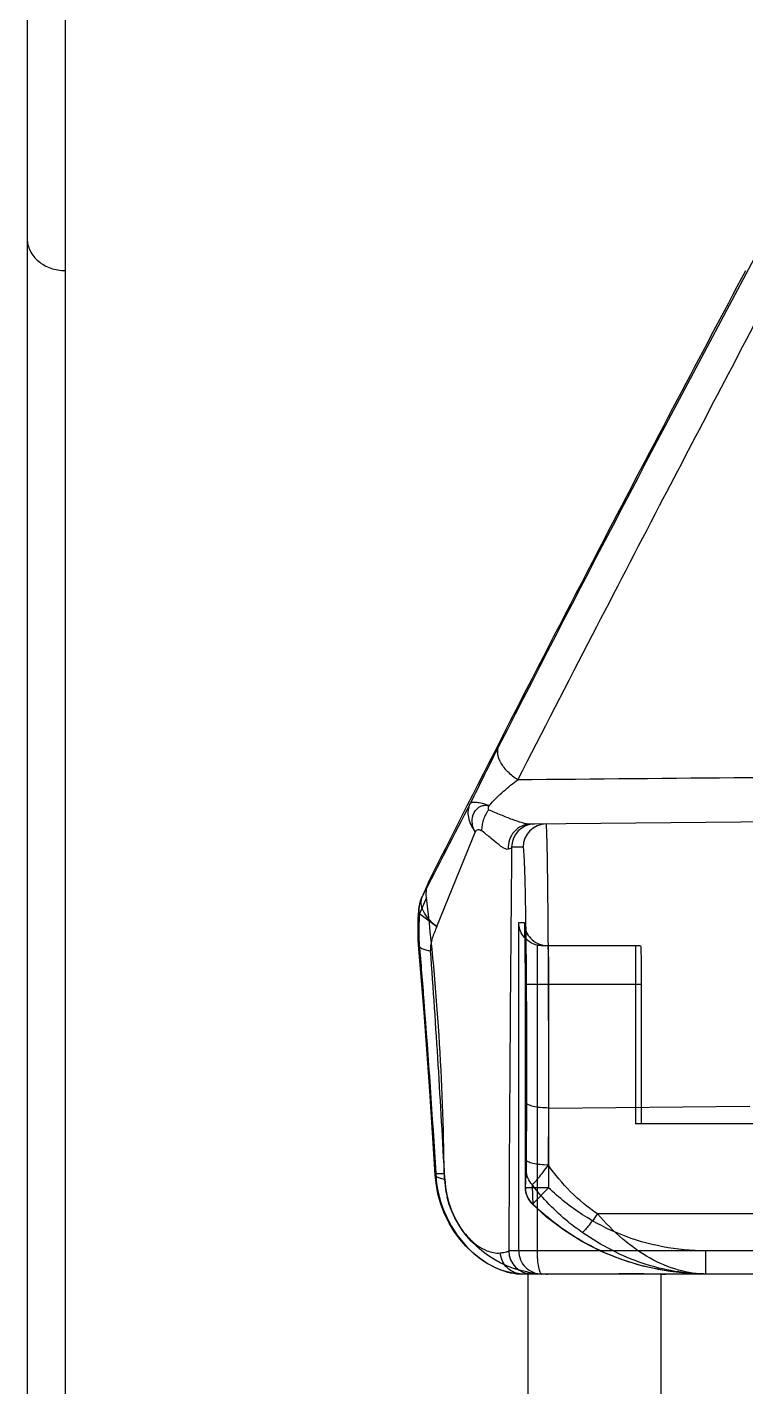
# Model space of a CAD drawing. Header units: millimetres. Extents: x 28656 to 29764, y -21384 to -20601.
# Drawn here: x 28886.14 to 28895.61, y -20747.46 to -20729.55 of the extents above; entities that cross this region are included whole.
import ezdxf

# ---------------------------------------------------------------- set-up
doc = ezdxf.new("R2010")
doc.units = ezdxf.units.MM
doc.header["$LTSCALE"] = 8
doc.layers.add('Cav-cor', color=30, linetype='Continuous')
doc.layers.add('dim', color=3, linetype='Continuous', lineweight=15)

# ---------------------------------------------------------------- blocks, each defined once
blk = doc.blocks.new('20160903.083130')
at = {"layer": 'Cav-cor', "color": 241}
for p, q in [((-3.2494, 54.0858), (-3.2494, 45.4349)), ((-3.3744, 53.9606), (-3.3744, 45.5601)), ((0.7131, 49.3357), (-1.7163, 49.3145)), ((-2.026, 48.9771), (-1.899, 49.2899)), ((-1.7416, 49.2385), (-1.7797, 49.2381)), ((-2.0497, 49.1301), (-2.0759, 49.0708)), ((-2.0521, 49.1251), (-2.0497, 49.1301)), ((-2.0599, 49.0729), (-2.0833, 49.0195)), ((-2.0759, 49.0708), (-2.0737, 49.0756)), ((-2.0833, 49.0195), (-2.0866, 49.0223)), ((-2.0866, 49.0222), (-2.026, 48.9771)), ((-1.7562, 47.9092), (-1.7562, 48.9904)), ((-1.7562, 48.9904), (-1.7376, 48.9904)), ((-1.7358, 48.9591), (-1.736, 48.9658)), ((-1.7356, 48.9512), (-1.7358, 48.9591)), ((-1.7353, 48.937), (-1.7356, 48.9512)), ((-2.0842, 48.924), (-2.0859, 48.9174)), ((-2.0842, 48.9239), (-2.0837, 48.9176)), ((-1.7349, 48.9138), (-1.7353, 48.937)), ((-1.7345, 48.878), (-1.7349, 48.9138)), ((-1.6947, 47.9092), (-1.6947, 48.9156)), ((-1.3551, 48.9139), (-1.6783, 48.9139)), ((-1.6696, 48.9143), (-1.6612, 48.9139)), ((-1.3712, 48.9139), (-1.3712, 48.3274)), ((-1.7342, 48.8349), (-1.7345, 48.878)), ((-1.7341, 48.117), (-1.7342, 48.8349)), ((-1.3529, 48.7864), (-1.7341, 48.7864)), ((-1.6576, 48.7864), (-1.6576, 48.117)), ((-1.3529, 48.7864), (-1.3529, 48.3274)), ((-1.7307, 48.2085), (-1.7299, 48.3965)), ((-1.6582, 48.1914), (-1.6574, 48.3794)), ((-1.6574, 48.3794), (-0.9952, 48.3852)), ((0.9616, 48.3274), (-1.3712, 48.3274)), ((-2.0294, 48.1642), (-2.0312, 48.1594)), ((-2.0294, 48.1642), (-2.0016, 48.1642)), ((-1.6576, 48.117), (-1.7341, 48.117)), ((-1.6576, 48.117), (-1.711, 48.0623)), ((-1.7112, 48.0624), (-1.7098, 48.0636)), ((-0.8447, 48.0307), (-1.497, 48.0307)), ((0.9616, 47.9092), (-1.7889, 47.9092)), ((-1.14, 47.8327), (-1.14, 47.9092)), ((1.2982, 47.8327), (-1.7445, 47.8327)), ((-1.7254, 45.7567), (-1.7254, 47.8387)), ((-1.2875, 46.5205), (-1.2875, 47.8327))]:
    blk.add_line(p, q, dxfattribs=at)
for points in [[(-2.0859, 48.9174), (-2.0871, 48.9356), (-2.0877, 48.965), (-2.0873, 48.9967), (-2.0867, 49.0222)], [(-1.7367, 48.9796), (-1.7367, 48.9798), (-1.7367, 48.9796), (-1.7366, 48.9789), (-1.7363, 48.9772), (-1.7359, 48.9747), (-1.7352, 48.9715), (-1.7341, 48.9677), (-1.7326, 48.9632), (-1.7305, 48.9583), (-1.7279, 48.9531), (-1.7248, 48.9479), (-1.721, 48.9428), (-1.7167, 48.9378), (-1.7118, 48.933), (-1.7062, 48.9285), (-1.7, 48.9245), (-1.6932, 48.9209), (-1.6858, 48.918), (-1.678, 48.9157), (-1.6696, 48.9143)], [(-1.736, 48.9658), (-1.7362, 48.9713), (-1.7363, 48.9736), (-1.7364, 48.9755), (-1.7365, 48.9772), (-1.7366, 48.9784), (-1.7366, 48.9793), (-1.7367, 48.9796)], [(-2.0312, 48.1594), (-2.0493, 48.4363), (-2.068, 48.6945), (-2.0859, 48.9174)], [(-1.7444, 47.8327), (-1.7648, 47.8338), (-1.7898, 47.8383), (-1.8149, 47.8459), (-1.8396, 47.8565), (-1.8637, 47.8697), (-1.8868, 47.8855), (-1.9089, 47.9036), (-1.9301, 47.9242), (-1.95, 47.9473), (-1.9685, 47.9728), (-1.9853, 48.0007), (-2.0001, 48.0308), (-2.0124, 48.0629), (-2.022, 48.0967), (-2.0285, 48.1321), (-2.0312, 48.1594)], [(-1.14, 47.8327), (-1.2039, 47.8351), (-1.2766, 47.8439), (-1.348, 47.859), (-1.4175, 47.8802), (-1.4845, 47.9073), (-1.5485, 47.9401), (-1.609, 47.9781), (-1.6653, 48.021), (-1.711, 48.0623)]]:
    blk.add_lwpolyline(points, dxfattribs=at)
for centre, radius, start, end in [((77.0006, 9.3123), 88.5084, 151.732761, 152.943348), ((6.8992, 45.1178), 9.7922, 152.9416, 154.18348), ((34.6434, 30.3488), 41.2169, 152.49764, 152.97712), ((-1.7032, 49.2381), 0.0765, 90.5046, 180.0048), ((-1.6651, 49.2385), 0.0765, 90.5046, 180.0048), ((309.5304, 46.4132), 311.3229, 179.480094, 179.724682), ((-10.3372, 48.0851), 8.336, 0.54324, 6.80495), ((-1.9797, 49.0319), 0.1044, 185.2298, 186.7779), ((-1.6612, 48.9904), 0.0765, 179.9953, 269.9953), ((-38.8733, 46.2173), 36.9241, 2.9937, 4.16265), ((-1.6577, 48.1819), 0.372, 182.7313, 183.4138), ((-1.6641, 48.1675), 0.3375, 180.567, 194.0873), ((-6.5155, 48.3982), 4.7897, 356.6341, 357.321), ((-1.6576, 48.117), 0.0765, 179.9993, 225.677), ((5.534, 48.354), 7.2496, 181.79228, 182.29609), ((-1.7124, 47.9092), 0.0765, 179.9953, 269.9953), ((-1.6797, 47.9092), 0.0765, 179.9953, 269.9954), ((-1.6599, 48.1864), 0.3538, 259.3179, 261.5522), ((-1.6603, 48.1832), 0.3506, 261.5533, 262.8564), ((-1.6609, 48.1787), 0.3461, 262.852, 266.4119), ((-1.6612, 48.1748), 0.3422, 266.4179, 266.8978), ((-1.6613, 48.1717), 0.339, 266.8935, 269.9951), ((-1.2726, 54.5739), 6.7412, 269.87368, 270.00083)]:
    blk.add_arc(centre, radius, start, end, dxfattribs=at)
at = {"layer": 'Cav-cor', "color": 241, "extrusion": (0, 0, -1)}
for centre, major_axis, ratio, start_param, end_param in [((-1.6783, 48.9904), (-0.0768, 0), 0.996357, 4.712389, 4.927239), ((-1.3551, 48.7864), (0, 0.1275), 0.017455, 0, 1.570796), ((-1.6607, 48.1642), (0.3405, 0), 0.973579, 1.762141, 2.901588)]:
    blk.add_ellipse(centre, major_axis=major_axis, ratio=ratio, start_param=start_param, end_param=end_param, dxfattribs=at)
at = {"layer": 'Cav-cor', "color": 241}
for points, knots in [([(-3.3744, 51.2433), (-3.3744, 51.2295), (-3.3675, 51.2007), (-3.3389, 51.1657), (-3.2975, 51.1429), (-3.2656, 51.1377), (-3.2494, 51.1377)], [0, 0, 0, 0, 0.230336, 0.472651, 0.730958, 1, 1, 1, 1]), ([(-2.0497, 49.1301), (-1.861, 49.5044), (-1.5903, 50.0329), (-1.2402, 50.7005), (-1.0836, 50.9964), (-1.0084, 51.1377)], [0, 0, 0, 0, 0.555979, 0.787648, 1, 1, 1, 1]), ([(-1.7591, 49.4604), (-1.6775, 49.62), (-1.5221, 49.9212), (-1.2394, 50.4657), (-1.0379, 50.8504), (-0.9105, 51.0936)], [0, 0, 0, 0, 0.29215, 0.552454, 1, 1, 1, 1]), ([(-1.7591, 49.4604), (-1.7708, 49.4679), (-1.7918, 49.4845), (-1.8151, 49.5136), (-1.8269, 49.5439), (-1.8248, 49.5641), (-1.8212, 49.5722)], [0, 0, 0, 0, 0.305772, 0.578609, 0.807314, 1, 1, 1, 1]), ([(-1.8534, 49.3754), (-1.8389, 49.3925), (-1.8084, 49.4222), (-1.7753, 49.4487), (-1.7591, 49.4604)], [0, 0, 0, 0, 0.529425, 1, 1, 1, 1]), ([(0.7962, 49.4806), (0.642, 49.4809), (0.2963, 49.4795), (-0.5555, 49.4709), (-1.253, 49.4647), (-1.7591, 49.4604)], [0, 0, 0, 0, 0.181125, 0.405806, 1, 1, 1, 1]), ([(-1.8991, 49.2897), (-1.9045, 49.297), (-1.9137, 49.312), (-1.9218, 49.3363), (-1.9229, 49.3603), (-1.9188, 49.3753), (-1.9157, 49.382)], [0, 0, 0, 0, 0.276972, 0.53429, 0.773182, 1, 1, 1, 1]), ([(-1.8534, 49.3754), (-1.861, 49.3782), (-1.875, 49.3822), (-1.8935, 49.3859), (-1.9062, 49.3866), (-1.9129, 49.3845), (-1.9151, 49.3829), (-1.9157, 49.382)], [0, 0, 0, 0, 0.376393, 0.673925, 0.879423, 0.949705, 1, 1, 1, 1]), ([(-1.8991, 49.2897), (-1.9027, 49.2936), (-1.9073, 49.3042), (-1.9106, 49.3258), (-1.9058, 49.3531), (-1.8885, 49.3715), (-1.8745, 49.376), (-1.8651, 49.3769), (-1.8581, 49.376), (-1.8534, 49.3754)], [0, 0, 0, 0, 0.128567, 0.267954, 0.530991, 0.772734, 0.829322, 0.885039, 1, 1, 1, 1]), ([(-1.8767, 49.2922), (-1.8773, 49.2952), (-1.8772, 49.3012), (-1.8758, 49.3102), (-1.8743, 49.3192), (-1.8711, 49.3313), (-1.8647, 49.3455), (-1.8589, 49.3567), (-1.855, 49.3615)], [0, 0, 0, 0, 0.12096, 0.24281, 0.367751, 0.494354, 0.749207, 1, 1, 1, 1]), ([(-1.8534, 49.3754), (-1.8543, 49.3742), (-1.8557, 49.3718), (-1.8569, 49.368), (-1.8576, 49.3642), (-1.856, 49.362), (-1.855, 49.3615)], [0, 0, 0, 0, 0.277271, 0.541435, 0.78467, 1, 1, 1, 1]), ([(-1.7163, 49.3145), (-1.7257, 49.3144), (-1.7465, 49.3187), (-1.7789, 49.3299), (-1.8156, 49.3448), (-1.8415, 49.3558), (-1.855, 49.3615)], [0, 0, 0, 0, 0.191885, 0.42784, 0.700012, 1, 1, 1, 1]), ([(-1.7163, 49.3145), (-1.7265, 49.3144), (-1.7473, 49.3098), (-1.7729, 49.2909), (-1.7889, 49.2632), (-1.7914, 49.2419), (-1.7905, 49.2315)], [0, 0, 0, 0, 0.247951, 0.497155, 0.748053, 1, 1, 1, 1]), ([(-1.6574, 48.3794), (-1.6573, 48.4362), (-1.6573, 48.5498), (-1.6576, 48.6908), (-1.658, 48.8016), (-1.6584, 48.8806), (-1.6589, 48.9554), (-1.6594, 49.0252), (-1.6601, 49.0889), (-1.6608, 49.1458), (-1.6615, 49.1952), (-1.6622, 49.2314), (-1.6628, 49.2561), (-1.6632, 49.2714), (-1.6636, 49.2844), (-1.664, 49.2951), (-1.6644, 49.3034), (-1.6648, 49.3089), (-1.6651, 49.312), (-1.6653, 49.3136), (-1.6655, 49.3144), (-1.6657, 49.315), (-1.6658, 49.315)], [0, 0, 0, 0, 0.182029, 0.364125, 0.452316, 0.537107, 0.617424, 0.692249, 0.760635, 0.821722, 0.874742, 0.91904, 0.937744, 0.954072, 0.967974, 0.979408, 0.988341, 0.994748, 0.997, 0.998617, 0.999605, 1, 1, 1, 1]), ([(-1.899, 49.2899), (-1.8973, 49.2913), (-1.8954, 49.2954), (-1.889, 49.2971), (-1.8823, 49.2964), (-1.8789, 49.2932), (-1.8767, 49.2922)], [0, 0, 0, 0, 0.252344, 0.480404, 0.719978, 1, 1, 1, 1]), ([(-1.7905, 49.2315), (-1.7947, 49.2301), (-1.8029, 49.2335), (-1.8127, 49.2397), (-1.8274, 49.2507), (-1.8487, 49.2686), (-1.8667, 49.2839), (-1.8767, 49.2922)], [0, 0, 0, 0, 0.122374, 0.217659, 0.336215, 0.634962, 1, 1, 1, 1]), ([(-1.7797, 49.2381), (-1.7801, 49.2366), (-1.784, 49.2338), (-1.7879, 49.2323), (-1.7905, 49.2315)], [0, 0, 0, 0, 0.356705, 1, 1, 1, 1]), ([(-1.7299, 48.3965), (-1.7297, 48.4476), (-1.7295, 48.5498), (-1.7298, 48.7007), (-1.7305, 48.8229), (-1.7314, 48.915), (-1.7322, 48.9778), (-1.7331, 49.0351), (-1.734, 49.0863), (-1.7351, 49.1308), (-1.7361, 49.1633), (-1.737, 49.1856), (-1.7376, 49.1993), (-1.7382, 49.211), (-1.7389, 49.2206), (-1.7395, 49.228), (-1.7401, 49.2337), (-1.7407, 49.2364), (-1.7412, 49.2385), (-1.7416, 49.2385)], [0, 0, 0, 0, 0.182011, 0.364089, 0.537044, 0.617342, 0.692145, 0.760506, 0.821567, 0.874563, 0.918842, 0.937539, 0.953862, 0.967764, 0.979203, 0.988149, 0.994579, 0.998495, 1, 1, 1, 1]), ([(-2.0599, 49.0729), (-2.061, 49.0817), (-2.0607, 49.0997), (-2.0557, 49.1169), (-2.0521, 49.1251)], [0, 0, 0, 0, 0.499246, 1, 1, 1, 1]), ([(-2.0836, 49.0223), (-2.084, 49.0265), (-2.0845, 49.043), (-2.0809, 49.0595), (-2.0759, 49.0708)], [0, 0, 0, 0, 0.254413, 1, 1, 1, 1]), ([(-2.026, 48.9771), (-2.0354, 48.9845), (-2.0521, 48.9997), (-2.0703, 49.0256), (-2.0789, 49.0517), (-2.0767, 49.0687), (-2.0737, 49.0756)], [0, 0, 0, 0, 0.308099, 0.578937, 0.806254, 1, 1, 1, 1]), ([(-2.0833, 49.0195), (-2.0837, 49.0116), (-2.0852, 48.9798), (-2.0862, 48.9478), (-2.0842, 48.9239)], [0, 0, 0, 0, 0.248835, 1, 1, 1, 1]), ([(-1.6947, 48.9156), (-1.7129, 48.9196), (-1.7447, 48.9401), (-1.7559, 48.9749), (-1.7562, 48.9904)], [0, 0, 0, 0, 0.545947, 1, 1, 1, 1]), ([(-1.7376, 48.9904), (-1.7375, 48.9904), (-1.7374, 48.9899), (-1.7373, 48.9893), (-1.7371, 48.988), (-1.7368, 48.9854), (-1.7366, 48.9809), (-1.7362, 48.9742), (-1.7359, 48.9657), (-1.7356, 48.9554), (-1.7354, 48.9436), (-1.735, 48.9248), (-1.7346, 48.8982), (-1.7343, 48.8634), (-1.7341, 48.8256), (-1.7341, 48.7996), (-1.7341, 48.7864)], [0, 0, 0, 0, 0.001477, 0.005184, 0.011245, 0.019671, 0.043549, 0.076619, 0.11857, 0.169008, 0.227442, 0.29332, 0.444786, 0.617589, 0.805058, 1, 1, 1, 1]), ([(-2.026, 48.9771), (-2.0309, 48.9644), (-2.0395, 48.9456), (-2.0465, 48.9188), (-2.0472, 48.9047), (-2.0467, 48.8976)], [0, 0, 0, 0, 0.494135, 0.743018, 1, 1, 1, 1]), ([(-2.0859, 48.9174), (-2.0855, 48.9119), (-2.0758, 48.9045), (-2.0618, 48.9001), (-2.052, 48.8982), (-2.0467, 48.8976)], [0, 0, 0, 0, 0.361739, 0.648257, 1, 1, 1, 1]), ([(-2.0837, 48.9176), (-2.0784, 48.8555), (-2.0582, 48.6045), (-2.0411, 48.3533), (-2.0294, 48.1642)], [0, 0, 0, 0, 0.247394, 1, 1, 1, 1]), ([(-1.6612, 48.9139), (-1.6609, 48.9139), (-1.6607, 48.9127), (-1.6604, 48.9111), (-1.6601, 48.9079), (-1.6598, 48.9038), (-1.6595, 48.8984), (-1.659, 48.8892), (-1.6586, 48.8754), (-1.6582, 48.8563), (-1.6578, 48.8345), (-1.6576, 48.8109), (-1.6576, 48.7947), (-1.6576, 48.7864)], [0, 0, 0, 0, 0.005529, 0.02015, 0.044094, 0.077194, 0.119148, 0.169572, 0.293816, 0.44518, 0.617859, 0.805195, 1, 1, 1, 1]), ([(-1.6574, 48.3794), (-1.6667, 48.3795), (-1.6838, 48.3805), (-1.7039, 48.3835), (-1.7168, 48.387), (-1.7236, 48.3897), (-1.7281, 48.3926), (-1.7298, 48.3953), (-1.7299, 48.3965)], [0, 0, 0, 0, 0.361427, 0.669575, 0.790696, 0.885503, 0.953613, 1, 1, 1, 1]), ([(-1.7311, 48.1743), (-1.7308, 48.1791), (-1.7308, 48.1905), (-1.7307, 48.2019), (-1.7307, 48.2085)], [0, 0, 0, 0, 0.418607, 1, 1, 1, 1]), ([(-1.6582, 48.1914), (-1.6674, 48.1916), (-1.6845, 48.1925), (-1.7046, 48.1955), (-1.7176, 48.199), (-1.7243, 48.2018), (-1.7289, 48.2046), (-1.7306, 48.2073), (-1.7307, 48.2085)], [0, 0, 0, 0, 0.361427, 0.669575, 0.790696, 0.885503, 0.953613, 1, 1, 1, 1]), ([(-1.712, 48.1273), (-1.7088, 48.1294), (-1.7012, 48.1363), (-1.6898, 48.1509), (-1.6746, 48.1696), (-1.6638, 48.1837), (-1.6582, 48.1914)], [0, 0, 0, 0, 0.137019, 0.364261, 0.659871, 1, 1, 1, 1]), ([(-1.497, 48.0307), (-1.5285, 48.0523), (-1.5876, 48.1011), (-1.6367, 48.16), (-1.6582, 48.1914)], [0, 0, 0, 0, 0.501111, 1, 1, 1, 1]), ([(-2.0312, 48.1594), (-2.031, 48.1555), (-2.0227, 48.1507), (-2.012, 48.1477), (-2.004, 48.1463), (-1.9997, 48.1457)], [0, 0, 0, 0, 0.334865, 0.628674, 1, 1, 1, 1]), ([(-2.0291, 48.1597), (-2.0263, 48.1124), (-2.0027, 48.0196), (-1.9258, 47.9106), (-1.8338, 47.8478), (-1.7704, 47.8327), (-1.7445, 47.8327)], [0, 0, 0, 0, 0.303159, 0.595027, 0.834343, 1, 1, 1, 1]), ([(-1.9997, 48.1457), (-1.9978, 48.1104), (-1.983, 48.0411), (-1.9393, 47.9671), (-1.8942, 47.9266), (-1.8588, 47.9065), (-1.8317, 47.9005), (-1.8168, 47.9024)], [0, 0, 0, 0, 0.320447, 0.631161, 0.761167, 0.864178, 1, 1, 1, 1]), ([(-1.712, 48.1273), (-1.7179, 48.1337), (-1.7275, 48.1485), (-1.731, 48.1658), (-1.7311, 48.1743)], [0, 0, 0, 0, 0.504166, 1, 1, 1, 1]), ([(-1.7098, 48.0636), (-1.7172, 48.0703), (-1.7296, 48.0869), (-1.734, 48.1071), (-1.7341, 48.117)], [0, 0, 0, 0, 0.503444, 1, 1, 1, 1]), ([(-1.5471, 47.9698), (-1.5628, 47.9806), (-1.6239, 48.0263), (-1.6776, 48.0818), (-1.712, 48.1273)], [0, 0, 0, 0, 0.250976, 1, 1, 1, 1]), ([(-1.14, 47.9092), (-1.1876, 47.9092), (-1.283, 47.9181), (-1.4208, 47.9583), (-1.5485, 48.024), (-1.6236, 48.0838), (-1.6576, 48.117)], [0, 0, 0, 0, 0.250017, 0.500017, 0.750008, 1, 1, 1, 1]), ([(-1.14, 47.8327), (-1.1924, 47.8327), (-1.2976, 47.8427), (-1.4495, 47.8874), (-1.59, 47.9605), (-1.6724, 48.0268), (-1.7098, 48.0636)], [0, 0, 0, 0, 0.249985, 0.499981, 0.749984, 1, 1, 1, 1]), ([(-1.497, 48.0307), (-1.5024, 48.0231), (-1.5126, 48.0091), (-1.5268, 47.9909), (-1.537, 47.9789), (-1.5434, 47.9725), (-1.546, 47.9704), (-1.5471, 47.9698)], [0, 0, 0, 0, 0.353996, 0.654674, 0.875646, 0.950594, 1, 1, 1, 1]), ([(-1.1356, 47.8327), (-1.1676, 47.8327), (-1.2334, 47.8421), (-1.328, 47.8828), (-1.4174, 47.9471), (-1.471, 48.0012), (-1.497, 48.0307)], [0, 0, 0, 0, 0.225779, 0.463768, 0.721846, 1, 1, 1, 1]), ([(-1.1356, 47.8327), (-1.1711, 47.8327), (-1.2428, 47.8386), (-1.3485, 47.8653), (-1.4512, 47.909), (-1.5157, 47.9481), (-1.5471, 47.9698)], [0, 0, 0, 0, 0.241933, 0.487565, 0.739904, 1, 1, 1, 1]), ([(-1.8168, 47.9024), (-1.8129, 47.9029), (-1.8062, 47.9038), (-1.7975, 47.9054), (-1.7922, 47.9069), (-1.7893, 47.9083), (-1.7889, 47.9092)], [0, 0, 0, 0, 0.404262, 0.704341, 0.900566, 1, 1, 1, 1]), ([(-1.7445, 47.8327), (-1.7534, 47.8327), (-1.7716, 47.8363), (-1.7949, 47.8516), (-1.8111, 47.8747), (-1.816, 47.8931), (-1.8168, 47.9024)], [0, 0, 0, 0, 0.244085, 0.491839, 0.744322, 1, 1, 1, 1]), ([(-1.6797, 47.8327), (-1.6808, 47.8327), (-1.6834, 47.8344), (-1.6859, 47.8391), (-1.6884, 47.8462), (-1.6915, 47.86), (-1.694, 47.8813), (-1.6947, 47.8994), (-1.6947, 47.9092)], [0, 0, 0, 0, 0.04085, 0.105566, 0.199659, 0.321705, 0.634216, 1, 1, 1, 1]), ([(-1.2875, 47.8327), (-1.3175, 47.8327), (-1.3799, 47.8331), (-1.4423, 47.8327), (-1.4746, 47.8327)], [0, 0, 0, 0, 0.481474, 1, 1, 1, 1])]:
    blk.add_open_spline(points, degree=3, knots=knots, dxfattribs=at)
blk.add_open_spline([(-2.0759, 49.0708), (-2.0826, 49.0556), (-2.0863, 49.0388), (-2.0866, 49.0222)], degree=3, dxfattribs=at)

msp = doc.modelspace()

# ---------------------------------------------------------------- block references
at = {"layer": 'dim', "xscale": 4, "yscale": 4, "zscale": 4}
msp.add_blockref('20160903.083130', (28899.643, -20937.307), dxfattribs=at)

doc.saveas('drawing.dxf')
